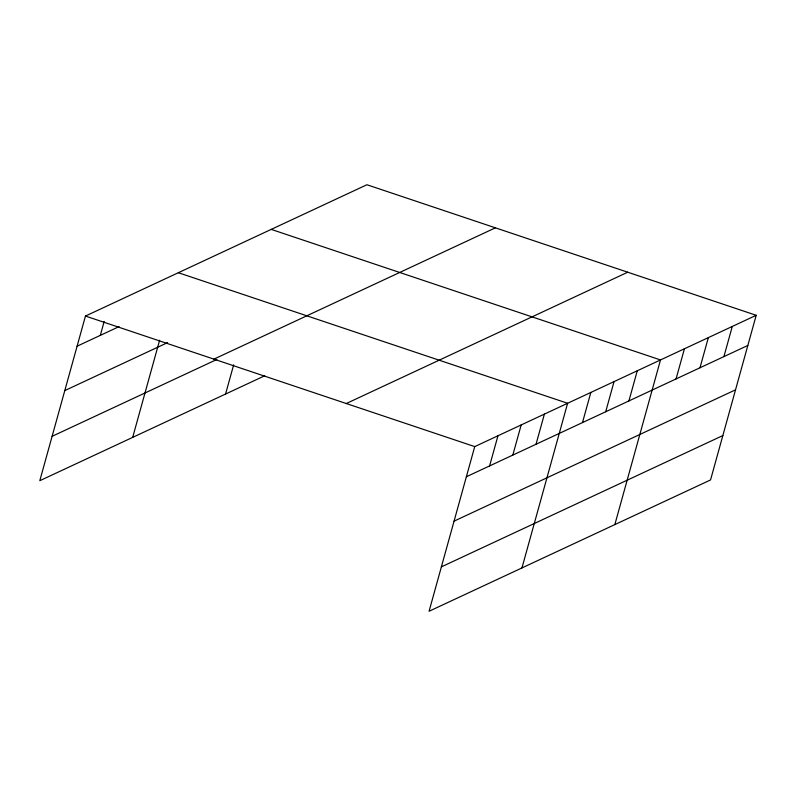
<?xml version="1.0" encoding="UTF-8"?>
<svg xmlns="http://www.w3.org/2000/svg" width="796" height="796" viewBox="0 0 796 796"><rect width="100%" height="100%" fill="white"/><g stroke="black" fill="none" stroke-linecap="round" stroke-linejoin="round"><path stroke-width="1.19" d="M756.2 315.296L474.734 446.606L429.074 611.258L710.539 479.948L756.2 315.296L366.926 184.742L85.461 316.052L39.8 480.704L264.72 375.772M100.326 335.365L104.177 321.455M132.683 437.372L159.618 340.25M225.566 394.04L233.666 364.837M489.6 465.919L497.958 435.78M512.813 455.093L521.181 424.945M536.036 444.258L544.394 414.109M521.957 567.926L567.618 403.274L178.344 272.72M582.483 422.586L590.841 392.438M605.696 411.751L614.064 381.612M628.92 400.925L637.278 370.777M614.84 524.594L660.501 359.941L271.227 229.387M676.063 378.926L684.431 348.777M699.992 367.762L708.35 337.613M723.912 356.598L732.28 326.46M77.103 346.2L119.121 326.599M64.794 390.587L167.628 342.608M213.925 359.135L495.391 227.825M52.108 436.317L216.87 359.454M346.28 403.522L627.736 272.212M466.376 476.754L747.842 345.444M454.068 521.141L735.534 389.831M441.382 566.871L722.848 435.561M85.461 316.052L474.734 446.606"/></g></svg>
